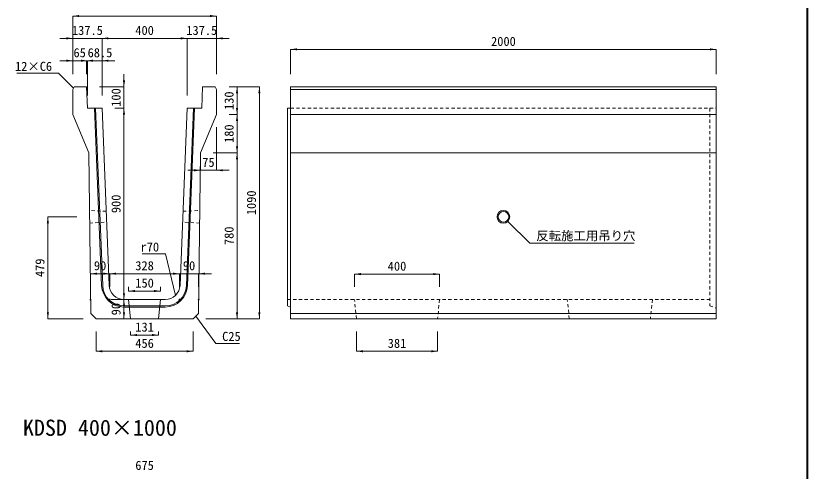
# Model space of a CAD drawing. Units: millimetres at full size. Extents: x -5540 to 13511, y -4102 to 22994.
# Drawn here: x -774 to 2944, y 13580 to 15721 of the extents above; entities that cross this region are included whole.
import ezdxf
from ezdxf.enums import TextEntityAlignment as Align

# ---------------------------------------------------------------- set-up
doc = ezdxf.new("R2010")
doc.units = ezdxf.units.MM
doc.header["$LTSCALE"] = 40
doc.linetypes.add('DASHED', pattern=[7.5, 6, -1.5])
doc.linetypes.add('USER1', pattern=[0.675, 0.375, -0.3])
for name, color, linetype, lineweight in [('(0-0)', 4, 'Continuous', 5), ('0_2', 7, 'Continuous', 13), ('図枠', 7, 'Continuous', 5), ('寸法線', 7, 'Continuous', 13), ('引出線', 4, 'Continuous', 13), ('本体', 2, 'Continuous', 13), ('補助線', 8, 'Continuous', 13)]:
    doc.layers.add(name, color=color, linetype=linetype, lineweight=lineweight)
doc.styles.add('ＭＳ ゴシック', font='')
doc.styles.get('ＭＳ ゴシック').set_extended_font_data('MS Gothic')

# ---------------------------------------------------------------- blocks, each defined once
blk = doc.blocks.new('filled_arrow')
at = {"color": 0, "linetype": 'Continuous', "lineweight": -2}
blk.add_solid([(7.5, 1.25), (0, 0), (7.5, -1.25)], dxfattribs=at)

msp = doc.modelspace()

# ---------------------------------------------------------------- linework, layer by layer
at = {"layer": '(0-0)'}
for p, q in [((-371.09, 14452.63), (-404.46, 15286.83)), ((-366.09, 14452.83), (-399.45, 15286.83)), ((27.24, 14452.83), (60.6, 15286.83)), ((32.23, 14452.63), (65.6, 15286.83)), ((-72.68, 14356.83), (-266.17, 14356.83)), ((-266.17, 14351.83), (-72.68, 14351.83))]:
    msp.add_line(p, q, dxfattribs=at)
for centre, radius, start, end in [((-266.17, 14456.83), 105, 182.29073, 270), ((-266.17, 14456.83), 100, 182.29048, 270), ((-72.68, 14456.83), 100, 270, 357.70952), ((-72.68, 14456.83), 105, 270, 357.70927)]:
    msp.add_arc(centre, radius, start, end, dxfattribs=at)
at = {"layer": '図枠', "lineweight": 40}
msp.add_line((2944.03, 22570.17), (2944.03, 10819.83), dxfattribs=at)
at = {"layer": '寸法線'}
for p, q in [((-506.93, 15719.92), (168.07, 15719.92)), ((-506.93, 15446.83), (-506.93, 15719.92)), ((168.07, 15446.83), (168.07, 15719.92)), ((-566.93, 15614.92), (-309.43, 15614.92)), ((-506.93, 15446.83), (-506.93, 15614.92)), ((-369.43, 15614.92), (30.57, 15614.92)), ((-369.43, 15346.83), (-369.43, 15614.92)), ((-369.43, 15346.83), (-369.43, 15614.92)), ((-29.43, 15614.92), (228.07, 15614.92)), ((30.57, 15346.83), (30.57, 15614.92)), ((30.57, 15346.83), (30.57, 15614.92)), ((168.07, 15446.83), (168.07, 15614.92)), ((516.77, 15563.24), (2516.78, 15563.24)), ((516.77, 15446.83), (516.77, 15563.24)), ((2516.78, 15446.83), (2516.78, 15563.24)), ((-566.93, 15509.92), (-381.93, 15509.92)), ((-506.93, 15446.83), (-506.93, 15509.92)), ((-497.93, 15509.92), (-309.43, 15509.92)), ((-441.93, 15446.83), (-441.93, 15509.92)), ((-437.93, 15346.83), (-437.93, 15509.92)), ((-369.43, 15346.83), (-369.43, 15509.92)), ((-266.17, 15226.83), (-266.17, 15446.83)), ((-381.93, 15386.83), (-266.17, 15386.83)), ((228.07, 15386.83), (264.94, 15386.83)), ((228.07, 15386.83), (369.94, 15386.83)), ((264.94, 15256.83), (264.94, 15386.83)), ((369.94, 15386.83), (369.94, 14296.83)), ((-309.43, 15286.83), (-266.17, 15286.83)), ((-309.43, 15286.83), (-266.17, 15286.83)), ((-266.17, 14386.83), (-266.17, 15286.83)), ((228.07, 15256.83), (264.94, 15256.83)), ((228.07, 15256.83), (264.94, 15256.83)), ((264.94, 15076.83), (264.94, 15256.83)), ((168.07, 15196.83), (168.07, 14994.6)), ((153.07, 15076.83), (264.94, 15076.83)), ((153.07, 15076.83), (264.94, 15076.83)), ((264.94, 14296.83), (264.94, 15076.83)), ((33.07, 14994.6), (228.07, 14994.6)), ((93.07, 15016.83), (93.07, 14994.6)), ((-623.81, 14296.83), (-623.81, 14775.83)), ((-488.22, 14775.83), (-623.81, 14775.83)), ((-423.43, 14508.66), (-333.43, 14508.66)), ((-423.43, 14446.83), (-423.43, 14508.66)), ((-333.43, 14446.83), (-333.43, 14508.66)), ((-333.43, 14508.66), (-5.43, 14508.66)), ((-333.43, 14446.83), (-333.43, 14508.66)), ((-65.43, 14508.66), (144.57, 14508.66)), ((-5.43, 14446.83), (-5.43, 14508.66)), ((-5.43, 14446.83), (-5.43, 14508.66)), ((84.57, 14446.83), (84.57, 14508.66)), ((816.77, 14506.6), (1216.77, 14506.6)), ((816.77, 14446.83), (816.77, 14506.6)), ((1216.77, 14446.83), (1216.77, 14506.6)), ((-244.41, 14427.08), (-244.41, 14446.83)), ((-94.41, 14427.08), (-94.41, 14446.83)), ((-244.41, 14427.08), (-94.41, 14427.08)), ((-266.17, 14386.83), (-326.17, 14386.83)), ((-266.17, 14296.83), (-266.17, 14386.83)), ((-229.41, 14386.83), (-266.17, 14386.83)), ((-457.43, 14296.83), (-623.81, 14296.83)), ((-229.43, 14296.83), (-266.17, 14296.83)), ((118.57, 14296.83), (264.94, 14296.83)), ((118.57, 14296.83), (369.94, 14296.83)), ((-397.43, 14236.83), (-397.43, 14143.85)), ((-234.93, 14236.83), (-234.93, 14220.14)), ((-234.93, 14220.14), (-103.88, 14220.14)), ((-103.88, 14236.83), (-103.88, 14220.14)), ((58.57, 14236.83), (58.57, 14143.85)), ((826.25, 14236.83), (826.25, 14143.85)), ((1207.3, 14236.83), (1207.3, 14143.85)), ((-397.43, 14143.85), (58.57, 14143.85)), ((826.25, 14143.85), (1207.3, 14143.85))]:
    msp.add_line(p, q, dxfattribs=at)
at = {"layer": '引出線'}
for points in [[(-503.93, 15380.83), (-573.85, 15450.75), (-770.38, 15450.75)], [(1537.99, 14754.61), (1640.91, 14651.69), (2131.87, 14651.69)], [(-23.94, 14406.54), (-71.05, 14601.59), (-180.31, 14601.59)], [(71.24, 14309.49), (165.06, 14181.12), (277.06, 14181.12)]]:
    msp.add_lwpolyline(points, dxfattribs=at)
at = {"layer": '本体'}
for p, q in [((-506.93, 15374.83), (-500.93, 15386.83)), ((-506.93, 15256.83), (-506.93, 15374.83)), ((-500.93, 15386.83), (-441.93, 15386.83)), ((-441.93, 15386.83), (-437.93, 15286.83)), ((103.07, 15386.83), (99.07, 15286.83)), ((162.07, 15386.83), (103.07, 15386.83)), ((168.07, 15374.83), (162.07, 15386.83)), ((168.07, 15256.83), (168.07, 15374.83)), ((516.77, 15386.83), (2516.78, 15386.83)), ((516.77, 15386.83), (516.77, 14296.83)), ((2516.78, 15386.83), (2516.78, 14296.83)), ((-437.93, 15286.83), (-369.43, 15286.83)), ((-336.12, 14454.03), (-369.43, 15286.83)), ((-2.74, 14454.03), (30.57, 15286.83)), ((99.07, 15286.83), (30.57, 15286.83)), ((-506.93, 15256.83), (-431.93, 15076.83)), ((168.07, 15256.83), (93.07, 15076.83)), ((-431.93, 15076.83), (-422.63, 14322.03)), ((93.07, 15076.83), (83.77, 14322.03)), ((-266.17, 14386.83), (-72.64, 14386.83)), ((-397.43, 14296.83), (-422.63, 14322.03)), ((58.57, 14296.83), (83.77, 14322.03)), ((-397.43, 14296.83), (58.57, 14296.83)), ((516.77, 14296.83), (2516.78, 14296.83))]:
    msp.add_line(p, q, dxfattribs=at)
at = {"layer": '本体', "lineweight": 9}
for p, q in [((516.78, 15374.83), (2516.78, 15374.83)), ((501.77, 15286.83), (516.77, 15286.83)), ((501.77, 15286.83), (501.77, 14356.83)), ((516.77, 15256.83), (2516.77, 15256.83)), ((516.78, 15076.83), (2516.78, 15076.83)), ((501.77, 14356.83), (516.77, 14351.83)), ((516.78, 14322.03), (2516.78, 14322.03))]:
    msp.add_line(p, q, dxfattribs=at)
at = {"layer": '本体', "linetype": 'USER1', "lineweight": 9}
for p, q in [((516.78, 15286.83), (2486.77, 15286.83)), ((2486.77, 15286.83), (2516.78, 15286.83)), ((2486.77, 15286.83), (2486.77, 14356.83)), ((-349.98, 14801.79), (-428.59, 14805.83)), ((11.17, 14801.79), (89.78, 14805.83)), ((-427.85, 14745.83), (-347.99, 14751.81)), ((89.04, 14745.83), (9.17, 14751.81)), ((501.77, 14386.83), (2486.77, 14386.83)), ((826.25, 14296.83), (816.77, 14386.83)), ((1216.77, 14386.83), (1207.3, 14296.83)), ((1826.25, 14296.83), (1816.77, 14386.83)), ((2216.77, 14386.83), (2207.3, 14296.83)), ((2486.77, 14356.83), (2516.78, 14346.83))]:
    msp.add_line(p, q, dxfattribs=at)
at = {"layer": '本体', "linetype": 'DASHED', "lineweight": 9}
for p, q in [((-234.93, 14296.83), (-244.41, 14386.83)), ((-94.41, 14386.83), (-103.88, 14296.83))]:
    msp.add_line(p, q, dxfattribs=at)
at = {"layer": '本体', "lineweight": 5}
for radius in [30, 25]:
    msp.add_circle((1516.78, 14775.83), radius, dxfattribs=at)
at = {"layer": '本体'}
for centre, start, end in [((-266.17, 14456.83), 182.29062, 269.99969), ((-72.68, 14456.83), 270.00031, 357.70938)]:
    msp.add_arc(centre, 70, start, end, dxfattribs=at)
at = {"layer": '補助線'}
for centre in [(-423.43, 14386.83), (-333.43, 14386.83), (-5.43, 14386.83), (84.57, 14386.83)]:
    msp.add_circle(centre, 2, dxfattribs=at)

# ---------------------------------------------------------------- block references
at = {"layer": '寸法線', "xscale": 4, "yscale": 4}
for p in [(-506.93, 15719.92), (-369.43, 15614.92), (-369.43, 15614.92), (168.07, 15614.92), (516.77, 15563.24), (-441.93, 15509.92), (-369.43, 15509.92), (168.07, 14994.6), (-423.43, 14508.66), (-333.43, 14508.66), (84.57, 14508.66), (816.77, 14506.6), (-244.41, 14427.08), (-234.93, 14220.14), (-397.43, 14143.85), (826.25, 14143.85)]:
    msp.add_blockref('filled_arrow', p, dxfattribs=at)
for p, rotation in [((168.07, 15719.92), 180), ((-506.93, 15614.92), 180), ((30.57, 15614.92), 180), ((30.57, 15614.92), 180), ((2516.78, 15563.24), 180), ((-506.93, 15509.92), 180), ((-437.93, 15509.92), 180), ((-266.17, 15386.83), 90), ((264.94, 15386.83), 270), ((369.94, 15386.83), 270), ((-266.17, 15286.83), 270), ((-266.17, 15286.83), 270), ((264.94, 15256.83), 90), ((264.94, 15256.83), 270), ((264.94, 15076.83), 90), ((264.94, 15076.83), 270), ((93.07, 14994.6), 180), ((-623.81, 14775.83), 270), ((-333.43, 14508.66), 180), ((-5.43, 14508.66), 180), ((-5.43, 14508.66), 180), ((1216.77, 14506.6), 180), ((-94.41, 14427.08), 180), ((-266.17, 14386.83), 90), ((-266.17, 14386.83), 270), ((-623.81, 14296.83), 90), ((-266.17, 14296.83), 90), ((264.94, 14296.83), 90), ((369.94, 14296.83), 90), ((-103.88, 14220.14), 180), ((58.57, 14143.85), 180), ((1207.3, 14143.85), 180)]:
    msp.add_blockref('filled_arrow', p, dxfattribs=dict(at, rotation=rotation))
at = {"layer": '引出線', "xscale": 0.133, "yscale": 0.133}
for p, rotation in [((-503.93, 15380.83), 135), ((1537.99, 14754.61), 315), ((-23.94, 14406.54), 103.6), ((71.24, 14309.49), 306.2)]:
    msp.add_blockref('filled_arrow', p, dxfattribs=dict(at, rotation=rotation))

# ---------------------------------------------------------------- texts
at = {"layer": '0_2', "style": 'ＭＳ ゴシック'}
msp.add_text('KDSD 400×1000', height=75.95, dxfattribs=at).set_placement((-740.93, 13723.56), align=Align.BOTTOM_LEFT)
at = {"layer": '寸法線', "style": 'ＭＳ ゴシック'}
for s, p in [('137.5', (-438.18, 15652.42)), ('400', (-169.43, 15652.42)), ('137.5', (99.32, 15652.42)), ('2000', (1516.78, 15600.74)), ('65', (-474.43, 15547.42)), ('68.5', (-378.94, 15547.42)), ('75', (130.57, 15032.1)), ('90', (-378.43, 14546.16)), ('328', (-169.43, 14546.16)), ('90', (39.57, 14546.16)), ('400', (1016.77, 14544.1)), ('150', (-169.41, 14464.58)), ('131', (-169.41, 14257.64)), ('456', (-169.43, 14181.35)), ('381', (1016.77, 14181.35)), ('675', (-169.43, 13607.41))]:
    msp.add_text(s, height=42.72, dxfattribs=at).set_placement(p, align=Align.MIDDLE_CENTER)
for s, p in [('100', (-303.67, 15336.83)), ('130', (227.44, 15321.83)), ('180', (227.44, 15166.83)), ('900', (-303.67, 14836.83)), ('1090', (332.44, 14841.83)), ('780', (227.44, 14686.83)), ('479', (-661.31, 14536.33)), ('90', (-303.67, 14341.83))]:
    msp.add_text(s, height=42.72, rotation=90, dxfattribs=at).set_placement(p, align=Align.MIDDLE_CENTER)
at = {"layer": '引出線', "style": 'ＭＳ ゴシック'}
for s, p in [('12×C6', (-603.85, 15504.75)), ('r70', (-101.05, 14655.59))]:
    msp.add_text(s, height=42.72, dxfattribs=at).set_placement(p, align=Align.TOP_RIGHT)
for s, p in [('反転施工用吊り穴', (1670.91, 14708.43)), ('C25', (195.06, 14235.12))]:
    msp.add_text(s, height=42.72, dxfattribs=at).set_placement(p, align=Align.TOP_LEFT)

doc.saveas('drawing.dxf')
